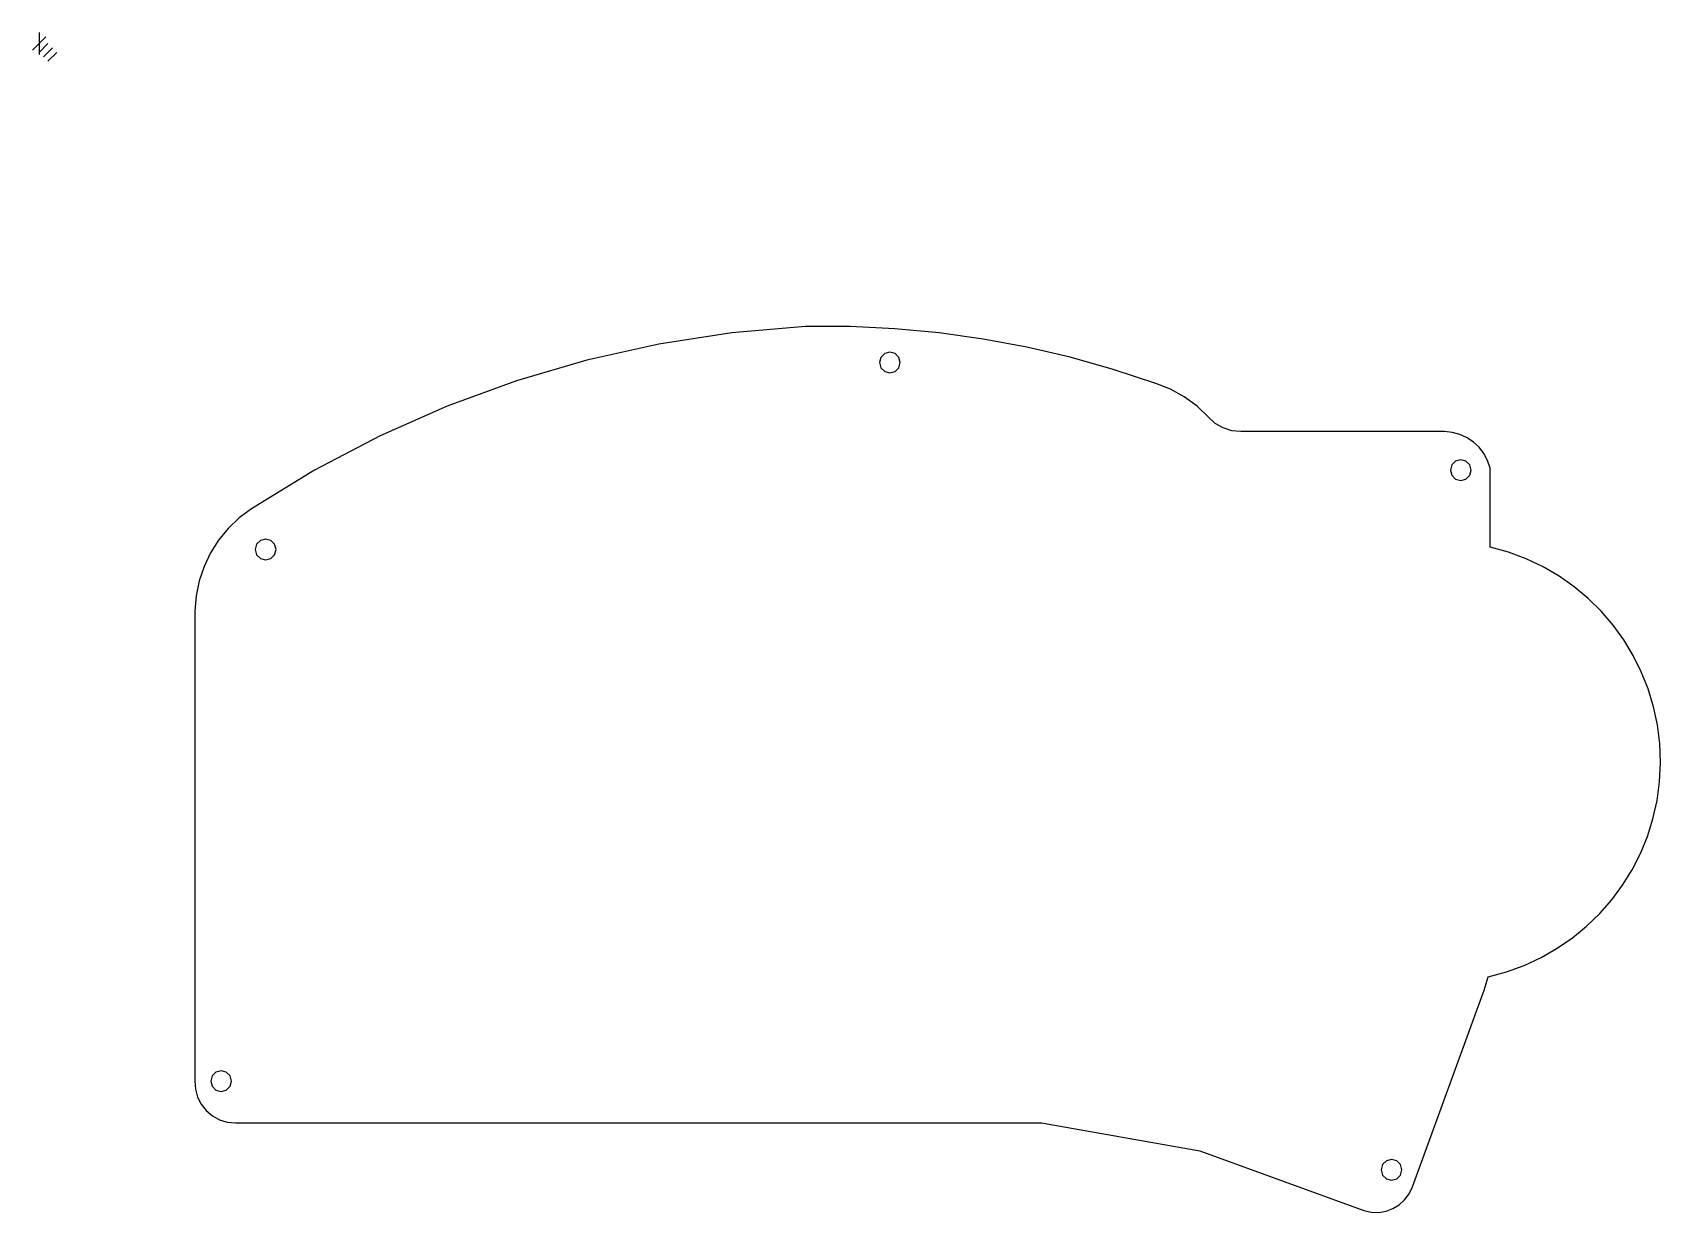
# Model space of a CAD drawing. Extents: x -1 to 195, y 156 to 298.
import ezdxf

# ---------------------------------------------------------------- set-up
doc = ezdxf.new("R2010")
doc.units = 0

msp = doc.modelspace()

# ---------------------------------------------------------------- linework, layer by layer
at = {"layer": 'Layer 1'}
for p, q in [((0.793749, 297.794), (-0.793749, 296.206)), ((0, 298.323), (0, 295.677)), ((1.05833, 297), (0, 295.94167)), ((1.5875, 296.471), (0.52917, 295.41267)), ((2.11666, 295.942), (1.05833, 294.88367)), ((92.21036, 262.96336), (83.337512, 262.194097)), ((97.585036, 262.945281), (92.21036, 262.96336)), ((102.945278, 262.68554), (97.585036, 262.945281)), ((108.283038, 262.185444), (102.945278, 262.68554)), ((74.563948, 260.843675), (65.917287, 258.921175)), ((83.337512, 262.194097), (74.563948, 260.843675)), ((113.59027, 261.446298), (108.283038, 262.185444)), ((118.858925, 260.469408), (113.59027, 261.446298)), ((65.917287, 258.921175), (57.425147, 256.435679)), ((101.288468, 259.248), (101.121, 258.623)), ((101.121, 258.623), (101.288468, 257.998)), ((101.121, 258.623), (101.121, 258.623)), ((101.746, 259.705532), (101.288468, 259.248)), ((102.371, 259.873), (101.746, 259.705532)), ((102.996, 259.705532), (102.371, 259.873)), ((103.453532, 259.248), (102.996, 259.705532)), ((103.621, 258.623), (103.453532, 259.248)), ((103.453532, 257.998), (103.621, 258.623)), ((124.080956, 259.256079), (118.858925, 260.469408)), ((129.248317, 257.807618), (124.080956, 259.256079)), ((101.288468, 257.998), (101.746, 257.540468)), ((101.746, 257.540468), (102.371, 257.373)), ((102.371, 257.373), (102.996, 257.540468)), ((102.996, 257.540468), (103.453532, 257.998)), ((134.35296, 256.12533), (129.248317, 257.807618)), ((57.425147, 256.435679), (49.115145, 253.396268)), ((136.133653, 255.430308), (134.35296, 256.12533)), ((137.798824, 254.508821), (136.133653, 255.430308)), ((49.115145, 253.396268), (41.014902, 249.812023)), ((139.32708, 253.374642), (137.798824, 254.508821)), ((140.69703, 252.04154), (139.32708, 253.374642)), ((141.5231, 251.308554), (140.69703, 252.04154)), ((142.472472, 250.767246), (141.5231, 251.308554)), ((143.512616, 250.43195), (142.472472, 250.767246)), ((41.014902, 249.812023), (33.152034, 245.692027)), ((144.611, 250.317), (143.512616, 250.43195)), ((169.095519, 250.31737), (144.611, 250.317)), ((170.057381, 250.222064), (169.095519, 250.31737)), ((170.970858, 249.973663), (170.057381, 250.222064)), ((171.82095, 249.58411), (170.970858, 249.973663)), ((172.592658, 249.065351), (171.82095, 249.58411)), ((173.270983, 248.429333), (172.592658, 249.065351)), ((171.059, 246.942), (170.434, 246.774532)), ((171.684, 246.774532), (171.059, 246.942)), ((173.840924, 247.688), (173.270983, 248.429333)), ((174.287483, 246.853297), (173.840924, 247.688)), ((174.595659, 245.93717), (174.287483, 246.853297)), ((33.152034, 245.692027), (25.55416, 241.04536)), ((169.976468, 246.317), (169.809, 245.692)), ((169.809, 245.692), (169.976468, 245.067)), ((169.809, 245.692), (169.809, 245.692)), ((170.434, 246.774532), (169.976468, 246.317)), ((169.976468, 245.067), (170.434, 244.609468)), ((172.141532, 246.317), (171.684, 246.774532)), ((171.684, 244.609468), (172.141532, 245.067)), ((172.309, 245.692), (172.141532, 246.317)), ((172.141532, 245.067), (172.309, 245.692)), ((174.595924, 236.4213), (174.595659, 245.93717)), ((170.434, 244.609468), (171.059, 244.442)), ((171.059, 244.442), (171.684, 244.609468)), ((25.55416, 241.04536), (24.072317, 239.934624)), ((24.072317, 239.934624), (22.751311, 238.666154)), ((21.600858, 237.257531), (20.630672, 235.726336)), ((22.751311, 238.666154), (21.600858, 237.257531)), ((26.6275, 237.218532), (26.169968, 236.761)), ((27.2525, 237.386), (26.6275, 237.218532)), ((27.8775, 237.218532), (27.2525, 237.386)), ((28.335032, 236.761), (27.8775, 237.218532)), ((20.630672, 235.726336), (19.850471, 234.09015)), ((26.169968, 236.761), (26.0025, 236.136)), ((26.0025, 236.136), (26.169968, 235.511)), ((26.0025, 236.136), (26.0025, 236.136)), ((26.169968, 235.511), (26.6275, 235.053468)), ((27.8775, 235.053468), (28.335032, 235.511)), ((28.5025, 236.136), (28.335032, 236.761)), ((28.335032, 235.511), (28.5025, 236.136)), ((176.812149, 235.804085), (174.595924, 236.4213)), ((178.938017, 235.009573), (176.812149, 235.804085)), ((19.850471, 234.09015), (19.269969, 232.366555)), ((26.6275, 235.053468), (27.2525, 234.886)), ((27.2525, 234.886), (27.8775, 235.053468)), ((180.966168, 234.047077), (178.938017, 235.009573)), ((182.889244, 232.925908), (180.966168, 234.047077)), ((19.269969, 232.366555), (18.898884, 230.573131)), ((184.699886, 231.655381), (182.889244, 232.925908)), ((186.390735, 230.244805), (184.699886, 231.655381)), ((18.898884, 230.573131), (18.74693, 228.72746)), ((187.954433, 228.703495), (186.390735, 230.244805)), ((18.74693, 228.72746), (18.743041, 172.18726)), ((189.383619, 227.040761), (187.954433, 228.703495)), ((190.670936, 225.265917), (189.383619, 227.040761)), ((191.809024, 223.388275), (190.670936, 225.265917)), ((192.790525, 221.417146), (191.809024, 223.388275)), ((193.60808, 219.361843), (192.790525, 221.417146)), ((194.254329, 217.231678), (193.60808, 219.361843)), ((194.721914, 215.035964), (194.254329, 217.231678)), ((195.003477, 212.784013), (194.721914, 215.035964)), ((195.091657, 210.485136), (195.003477, 212.784013)), ((194.981747, 208.187196), (195.091657, 210.485136)), ((194.678907, 205.938007), (194.981747, 208.187196)), ((194.190584, 203.746812), (194.678907, 205.938007)), ((193.524225, 201.622852), (194.190584, 203.746812)), ((192.687276, 199.57537), (193.524225, 201.622852)), ((191.687183, 197.613609), (192.687276, 199.57537)), ((190.531395, 195.746809), (191.687183, 197.613609)), ((187.782514, 192.335068), (189.227356, 193.984215)), ((189.227356, 193.984215), (190.531395, 195.746809)), ((186.204314, 190.808609), (187.782514, 192.335068)), ((184.500205, 189.414083), (186.204314, 190.808609)), ((180.744043, 187.057792), (182.677632, 188.160729)), ((182.677632, 188.160729), (184.500205, 189.414083)), ((176.573598, 185.340135), (178.706882, 186.114514)), ((178.706882, 186.114514), (180.744043, 187.057792)), ((173.884, 183.109), (174.351637, 184.7439)), ((174.351637, 184.7439), (176.573598, 185.340135)), ((165.253381, 159.464446), (173.884, 183.109)), ((20.814068, 172.812), (20.6466, 172.187)), ((21.2716, 173.269532), (20.814068, 172.812)), ((21.8966, 173.437), (21.2716, 173.269532)), ((22.5216, 173.269532), (21.8966, 173.437)), ((22.979132, 172.812), (22.5216, 173.269532)), ((23.1466, 172.187), (22.979132, 172.812)), ((18.743041, 172.18726), (18.810594, 171.209564)), ((18.810594, 171.209564), (19.068819, 170.274076)), ((20.6466, 172.187), (20.814068, 171.562)), ((20.6466, 172.187), (20.6466, 172.187)), ((20.814068, 171.562), (21.2716, 171.104468)), ((21.2716, 171.104468), (21.8966, 170.937)), ((21.8966, 170.937), (22.5216, 171.104468)), ((22.5216, 171.104468), (22.979132, 171.562)), ((22.979132, 171.562), (23.1466, 172.187)), ((19.068819, 170.274076), (19.507112, 169.408215)), ((19.507112, 169.408215), (20.114873, 168.639398)), ((20.114873, 168.639398), (20.86404, 168.007573)), ((20.86404, 168.007573), (21.715574, 167.542055)), ((21.715574, 167.542055), (22.642407, 167.254309)), ((22.642407, 167.254309), (23.617471, 167.1558)), ((23.617471, 167.1558), (120.617371, 167.149106)), ((120.617371, 167.149106), (139.658171, 163.791156)), ((139.658171, 163.791156), (159.390971, 156.606786)), ((162.117, 162.600532), (161.659468, 162.143)), ((162.742, 162.768), (162.117, 162.600532)), ((163.367, 162.600532), (162.742, 162.768)), ((163.824532, 162.143), (163.367, 162.600532)), ((161.659468, 162.143), (161.492, 161.518)), ((161.492, 161.518), (161.659468, 160.893)), ((161.492, 161.518), (161.492, 161.518)), ((161.659468, 160.893), (162.117, 160.435468)), ((163.367, 160.435468), (163.824532, 160.893)), ((163.992, 161.518), (163.824532, 162.143)), ((163.824532, 160.893), (163.992, 161.518)), ((162.117, 160.435468), (162.742, 160.268)), ((162.742, 160.268), (163.367, 160.435468)), ((164.851223, 158.627832), (165.253381, 159.464446)), ((162.074068, 156.542002), (162.89887, 156.852544)), ((162.89887, 156.852544), (163.651585, 157.31097)), ((163.651585, 157.31097), (164.309831, 157.90637)), ((164.309831, 157.90637), (164.851223, 158.627832)), ((159.390971, 156.606786), (160.297735, 156.408212)), ((160.297735, 156.408212), (161.199562, 156.390254)), ((161.199562, 156.390254), (162.074068, 156.542002))]:
    msp.add_line(p, q, dxfattribs=at)

doc.saveas('drawing.dxf')
